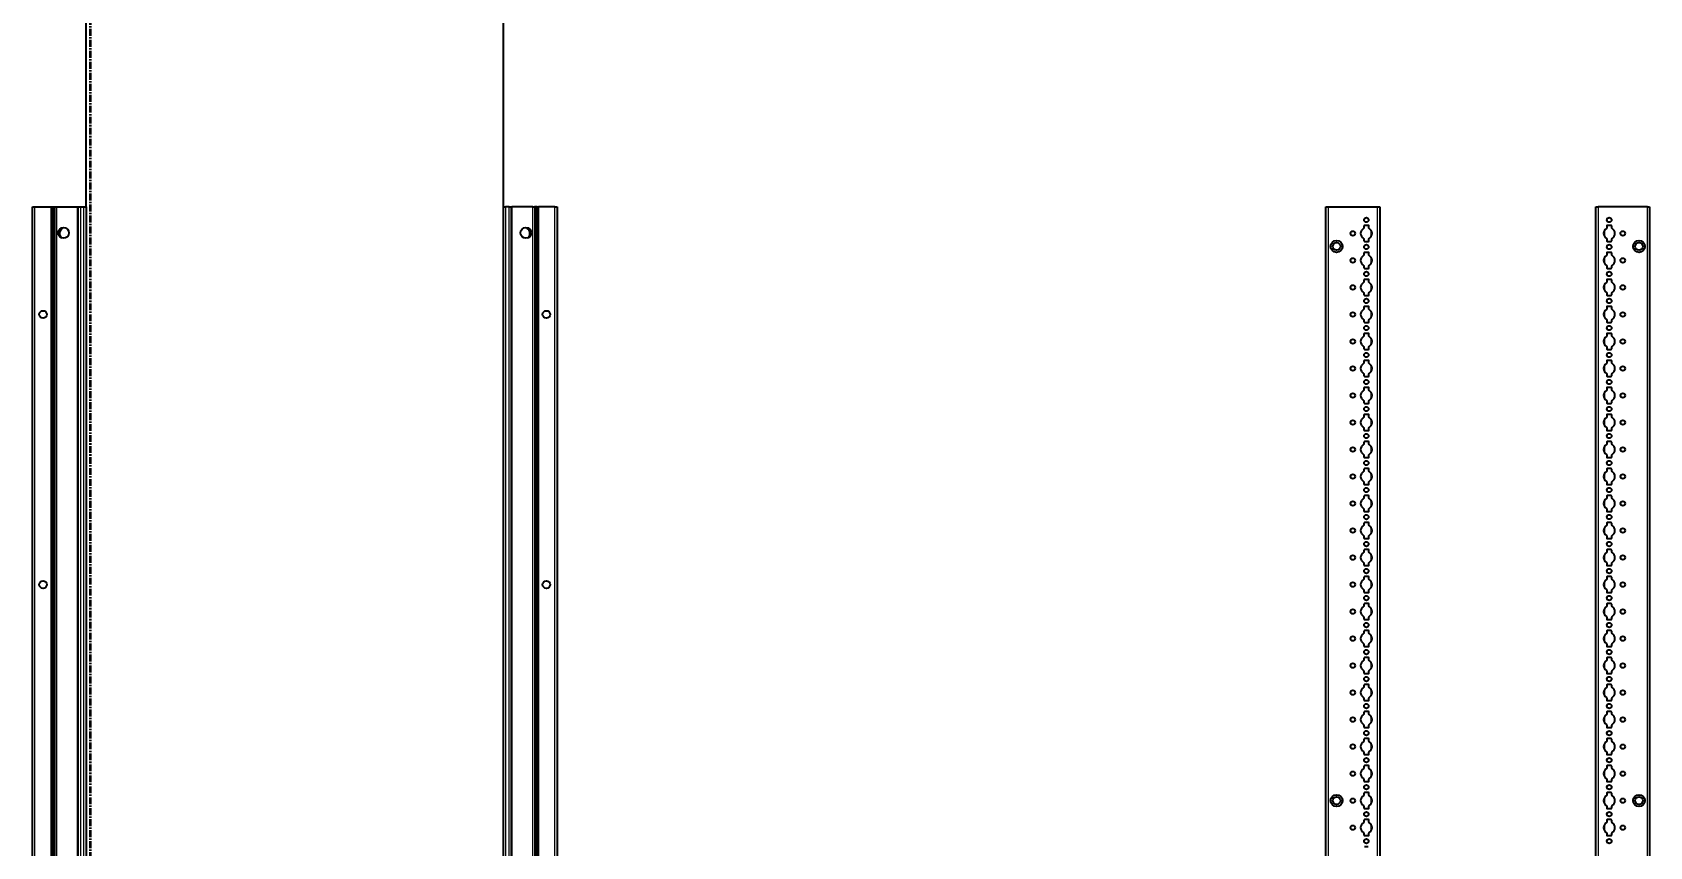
# Model space of a CAD drawing. Header units: millimetres. Extents: x -199 to 2401, y -1747 to 1507.
# Drawn here: x 905 to 2401, y -345 to 409 of the extents above; entities that cross this region are included whole.
import ezdxf

# ---------------------------------------------------------------- set-up
doc = ezdxf.new("R2010")
doc.units = ezdxf.units.MM
doc.linetypes.add('CENTER', pattern=[10.16, 6.35, -1.27, 1.27, -1.27])
doc.layers.add('FORMAT', color=7, linetype='Continuous')
doc.styles.add('SLDTEXTSTYLE0', font='TXT', dxfattribs={"width": 0.75})
doc.dimstyles.new('SLDDIMSTYLE0', dxfattribs={"dimtxt": 20, "dimasz": 10, "dimexe": 0, "dimexo": 0.0625, "dimgap": 5, "dimtad": 2, "dimdec": 1, "dimrnd": 1e-09, "dimzin": 12, "dimdsep": 46, "dimtxsty": 'SLDTEXTSTYLE0', "dimsah": 1, "dimcen": 0.09, "dimadec": 0, "dimazin": 3, "dimtfac": 1, "dimtofl": 0, "dimtmove": 0, "dimatfit": 3, "dimfxl": 0, "dimfrac": 2, "dimtolj": 1, "dimtzin": 12, "dimarcsym": 0})

# ---------------------------------------------------------------- blocks, each defined once
blk = doc.blocks.new('_D_4')
at = {"layer": 'FORMAT'}
for p, q in [((954.3, 247.2), (954.3, 446)), ((954.3, 445), (1340.3, 445)), ((1340.3, 247.2), (1340.3, 446))]:
    blk.add_line(p, q, dxfattribs=at)
for points in [[(954.3, 445), (964.3, 443.5), (964.3, 446.5)], [(1340.3, 445), (1330.3, 446.5), (1330.3, 443.5)]]:
    blk.add_solid(points, dxfattribs=at)
at = {"layer": 'FORMAT', "insert": (1125.1, 470.8), "char_height": 20, "attachment_point": 1, "style": 'SLDTEXTSTYLE0'}
blk.add_mtext('386', dxfattribs=at)

msp = doc.modelspace()

# ---------------------------------------------------------------- linework, layer by layer
at = {"color": 7, "linetype": 'CENTER', "lineweight": 35}
msp.add_line((958.03, 1499.09), (958.03, -1103.67), dxfattribs=at)
at = {"color": 7, "linetype": 'Continuous', "lineweight": 25}
for p, q in [((904.6, -851.79), (904.6, 247.21)), ((904.6, 247.21), (906.6, 247.21)), ((906.6, 247.21), (921.95, 247.21)), ((921.95, 247.21), (922.6, 247.21)), ((922.6, 223.46), (922.6, 247.21)), ((922.6, 247.21), (923.19, 247.21)), ((923.19, 247.21), (924.39, 247.21)), ((924.39, 247.21), (924.39, -851.79)), ((924.39, 247.21), (924.43, 247.21)), ((924.43, 247.21), (924.43, -851.79)), ((924.43, 247.21), (925.63, 247.21)), ((925.63, 247.21), (927.05, 247.21)), ((927.05, 247.21), (946.45, 247.21)), ((946.45, 247.21), (947.1, 247.21)), ((947.1, -851.79), (947.1, 247.21)), ((947.1, 247.21), (949.1, 247.21)), ((949.1, 247.21), (952.3, 247.21)), ((952.3, 247.21), (954.3, 247.21)), ((954.3, 247.21), (954.3, -851.79)), ((1340.3, -851.79), (1340.3, 247.21)), ((1340.3, 247.21), (1342.3, 247.21)), ((1345.5, 247.21), (1342.3, 247.21)), ((1345.5, 247.21), (1347.5, 247.21)), ((1347.5, 247.21), (1347.5, -851.79)), ((1347.5, 247.21), (1348.15, 247.21)), ((1367.55, 247.21), (1348.15, 247.21)), ((1367.55, 247.21), (1368.97, 247.21)), ((1370.17, 247.21), (1368.97, 247.21)), ((1370.17, -851.79), (1370.17, 247.21)), ((1370.21, 247.21), (1370.17, 247.21)), ((1370.21, -851.79), (1370.21, 247.21)), ((1371.42, 247.21), (1370.21, 247.21)), ((1371.42, 247.21), (1372, 247.21)), ((1372, 247.21), (1372, 223.46)), ((1372, 247.21), (1372.65, 247.21)), ((1388, 247.21), (1372.65, 247.21)), ((1388, 247.21), (1390, 247.21)), ((1390, 247.21), (1390, -851.79)), ((2101.15, -851.79), (2101.15, 247.21)), ((2101.15, 247.21), (2103.15, 247.21)), ((2103.15, 247.21), (2148.85, 247.21)), ((2148.85, 247.21), (2150.85, 247.21)), ((2150.85, 247.21), (2150.85, -851.79)), ((2350.85, -851.79), (2350.85, 247.21)), ((2350.85, 247.21), (2352.85, 247.21)), ((2398.55, 247.21), (2352.85, 247.21)), ((2398.55, 247.21), (2400.55, 247.21)), ((2400.55, 247.21), (2400.55, -851.79)), ((932.65, 227.73), (932.65, 228.14)), ((1361.95, 228.14), (1361.95, 227.73)), ((2136.2, 229.61), (2136.2, 227.73)), ((2140.3, 230.11), (2136.7, 230.11)), ((2140.8, 227.73), (2140.8, 229.61)), ((2360.9, 229.61), (2360.9, 227.73)), ((2365, 230.11), (2361.4, 230.11)), ((2365.5, 227.73), (2365.5, 229.61)), ((922.66, 223.35), (922.6, 223.46)), ((922.6, 223.46), (922.6, 221.96)), ((922.6, 221.96), (922.66, 222.06)), ((922.6, 173.46), (922.6, 221.96)), ((922.66, 222.06), (922.66, 223.35)), ((1372, 223.46), (1371.94, 223.35)), ((1371.94, 223.35), (1371.94, 222.06)), ((1371.94, 222.06), (1372, 221.96)), ((1372, 221.96), (1372, 223.46)), ((1372, 221.96), (1372, 173.46)), ((2136.2, 217.68), (2136.2, 215.81)), ((2136.7, 215.31), (2140.3, 215.31)), ((2140.8, 215.81), (2140.8, 217.68)), ((2360.9, 217.68), (2360.9, 215.81)), ((2361.4, 215.31), (2365, 215.31)), ((2365.5, 215.81), (2365.5, 217.68)), ((2136.2, 204.61), (2136.2, 202.73)), ((2140.3, 205.11), (2136.7, 205.11)), ((2140.8, 202.73), (2140.8, 204.61)), ((2360.9, 204.61), (2360.9, 202.73)), ((2365, 205.11), (2361.4, 205.11)), ((2365.5, 202.73), (2365.5, 204.61)), ((2136.2, 192.68), (2136.2, 190.81)), ((2136.2, 179.61), (2136.2, 177.73)), ((2136.7, 190.31), (2140.3, 190.31)), ((2140.3, 180.11), (2136.7, 180.11)), ((2140.8, 190.81), (2140.8, 192.68)), ((2140.8, 177.73), (2140.8, 179.61)), ((2360.9, 192.68), (2360.9, 190.81)), ((2360.9, 179.61), (2360.9, 177.73)), ((2361.4, 190.31), (2365, 190.31)), ((2365, 180.11), (2361.4, 180.11)), ((2365.5, 190.81), (2365.5, 192.68)), ((2365.5, 177.73), (2365.5, 179.61)), ((922.66, 173.35), (922.6, 173.46)), ((922.6, 173.46), (922.6, 171.96)), ((922.6, 171.96), (922.66, 172.06)), ((922.6, 123.46), (922.6, 171.96)), ((922.66, 172.06), (922.66, 173.35)), ((1372, 173.46), (1371.94, 173.35)), ((1371.94, 173.35), (1371.94, 172.06)), ((1371.94, 172.06), (1372, 171.96)), ((1372, 171.96), (1372, 173.46)), ((1372, 171.96), (1372, 123.46)), ((2136.2, 167.68), (2136.2, 165.81)), ((2136.7, 165.31), (2140.3, 165.31)), ((2140.8, 165.81), (2140.8, 167.68)), ((2360.9, 167.68), (2360.9, 165.81)), ((2361.4, 165.31), (2365, 165.31)), ((2365.5, 165.81), (2365.5, 167.68)), ((2136.2, 154.61), (2136.2, 152.73)), ((2140.3, 155.11), (2136.7, 155.11)), ((2140.8, 152.73), (2140.8, 154.61)), ((2360.9, 154.61), (2360.9, 152.73)), ((2365, 155.11), (2361.4, 155.11)), ((2365.5, 152.73), (2365.5, 154.61)), ((2136.2, 142.68), (2136.2, 140.81)), ((2136.7, 140.31), (2140.3, 140.31)), ((2140.8, 140.81), (2140.8, 142.68)), ((2360.9, 142.68), (2360.9, 140.81)), ((2361.4, 140.31), (2365, 140.31)), ((2365.5, 140.81), (2365.5, 142.68)), ((922.66, 123.35), (922.6, 123.46)), ((922.6, 123.46), (922.6, 121.96)), ((922.6, 121.96), (922.66, 122.06)), ((922.6, 73.46), (922.6, 121.96)), ((922.66, 122.06), (922.66, 123.35)), ((1372, 123.46), (1371.94, 123.35)), ((1371.94, 123.35), (1371.94, 122.06)), ((1371.94, 122.06), (1372, 121.96)), ((1372, 121.96), (1372, 123.46)), ((1372, 121.96), (1372, 73.46)), ((2136.2, 129.61), (2136.2, 127.73)), ((2140.3, 130.11), (2136.7, 130.11)), ((2140.8, 127.73), (2140.8, 129.61)), ((2360.9, 129.61), (2360.9, 127.73)), ((2365, 130.11), (2361.4, 130.11)), ((2365.5, 127.73), (2365.5, 129.61)), ((2136.2, 117.68), (2136.2, 115.81)), ((2136.7, 115.31), (2140.3, 115.31)), ((2140.3, 105.11), (2136.7, 105.11)), ((2140.8, 115.81), (2140.8, 117.68)), ((2360.9, 117.68), (2360.9, 115.81)), ((2361.4, 115.31), (2365, 115.31)), ((2365, 105.11), (2361.4, 105.11)), ((2365.5, 115.81), (2365.5, 117.68)), ((2136.2, 104.61), (2136.2, 102.73)), ((2136.2, 92.68), (2136.2, 90.81)), ((2136.7, 90.31), (2140.3, 90.31)), ((2140.8, 102.73), (2140.8, 104.61)), ((2140.8, 90.81), (2140.8, 92.68)), ((2360.9, 104.61), (2360.9, 102.73)), ((2360.9, 92.68), (2360.9, 90.81)), ((2361.4, 90.31), (2365, 90.31)), ((2365.5, 102.73), (2365.5, 104.61)), ((2365.5, 90.81), (2365.5, 92.68)), ((2136.2, 79.61), (2136.2, 77.73)), ((2140.3, 80.11), (2136.7, 80.11)), ((2140.8, 77.73), (2140.8, 79.61)), ((2360.9, 79.61), (2360.9, 77.73)), ((2365, 80.11), (2361.4, 80.11)), ((2365.5, 77.73), (2365.5, 79.61)), ((922.66, 73.35), (922.6, 73.46)), ((922.6, 73.46), (922.6, 71.96)), ((922.6, 71.96), (922.66, 72.06)), ((922.6, 23.46), (922.6, 71.96)), ((922.66, 72.06), (922.66, 73.35)), ((1372, 73.46), (1371.94, 73.35)), ((1371.94, 73.35), (1371.94, 72.06)), ((1371.94, 72.06), (1372, 71.96)), ((1372, 71.96), (1372, 73.46)), ((1372, 71.96), (1372, 23.46)), ((2136.2, 67.68), (2136.2, 65.81)), ((2136.7, 65.31), (2140.3, 65.31)), ((2140.8, 65.81), (2140.8, 67.68)), ((2360.9, 67.68), (2360.9, 65.81)), ((2361.4, 65.31), (2365, 65.31)), ((2365.5, 65.81), (2365.5, 67.68)), ((2136.2, 54.61), (2136.2, 52.73)), ((2140.3, 55.11), (2136.7, 55.11)), ((2140.8, 52.73), (2140.8, 54.61)), ((2360.9, 54.61), (2360.9, 52.73)), ((2365, 55.11), (2361.4, 55.11)), ((2365.5, 52.73), (2365.5, 54.61)), ((2136.2, 42.68), (2136.2, 40.81)), ((2136.7, 40.31), (2140.3, 40.31)), ((2140.3, 30.11), (2136.7, 30.11)), ((2140.8, 40.81), (2140.8, 42.68)), ((2360.9, 42.68), (2360.9, 40.81)), ((2361.4, 40.31), (2365, 40.31)), ((2365, 30.11), (2361.4, 30.11)), ((2365.5, 40.81), (2365.5, 42.68)), ((922.66, 23.35), (922.6, 23.46)), ((922.6, 23.46), (922.6, 21.96)), ((922.6, 21.96), (922.66, 22.06)), ((922.6, -26.54), (922.6, 21.96)), ((922.66, 22.06), (922.66, 23.35)), ((1372, 23.46), (1371.94, 23.35)), ((1371.94, 23.35), (1371.94, 22.06)), ((1371.94, 22.06), (1372, 21.96)), ((1372, 21.96), (1372, 23.46)), ((1372, 21.96), (1372, -26.54)), ((2136.2, 29.61), (2136.2, 27.73)), ((2136.2, 17.68), (2136.2, 15.81)), ((2136.7, 15.31), (2140.3, 15.31)), ((2140.8, 27.73), (2140.8, 29.61)), ((2140.8, 15.81), (2140.8, 17.68)), ((2360.9, 29.61), (2360.9, 27.73)), ((2360.9, 17.68), (2360.9, 15.81)), ((2361.4, 15.31), (2365, 15.31)), ((2365.5, 27.73), (2365.5, 29.61)), ((2365.5, 15.81), (2365.5, 17.68)), ((2136.2, 4.61), (2136.2, 2.73)), ((2140.3, 5.11), (2136.7, 5.11)), ((2140.8, 2.73), (2140.8, 4.61)), ((2360.9, 4.61), (2360.9, 2.73)), ((2365, 5.11), (2361.4, 5.11)), ((2365.5, 2.73), (2365.5, 4.61)), ((2136.2, -7.32), (2136.2, -9.19)), ((2136.7, -9.69), (2140.3, -9.69)), ((2140.8, -9.19), (2140.8, -7.32)), ((2360.9, -7.32), (2360.9, -9.19)), ((2361.4, -9.69), (2365, -9.69)), ((2365.5, -9.19), (2365.5, -7.32)), ((922.66, -26.65), (922.6, -26.54)), ((922.6, -26.54), (922.6, -28.04)), ((922.6, -28.04), (922.66, -27.94)), ((922.6, -76.54), (922.6, -28.04)), ((922.66, -27.94), (922.66, -26.65)), ((1372, -26.54), (1371.94, -26.65)), ((1371.94, -26.65), (1371.94, -27.94)), ((1371.94, -27.94), (1372, -28.04)), ((1372, -28.04), (1372, -26.54)), ((1372, -28.04), (1372, -76.54)), ((2136.2, -20.39), (2136.2, -22.27)), ((2140.3, -19.89), (2136.7, -19.89)), ((2140.8, -22.27), (2140.8, -20.39)), ((2360.9, -20.39), (2360.9, -22.27)), ((2365, -19.89), (2361.4, -19.89)), ((2365.5, -22.27), (2365.5, -20.39)), ((2136.2, -32.32), (2136.2, -34.19)), ((2136.7, -34.69), (2140.3, -34.69)), ((2140.8, -34.19), (2140.8, -32.32)), ((2360.9, -32.32), (2360.9, -34.19)), ((2361.4, -34.69), (2365, -34.69)), ((2365.5, -34.19), (2365.5, -32.32)), ((2136.2, -45.39), (2136.2, -47.27)), ((2136.2, -57.32), (2136.2, -59.19)), ((2140.3, -44.89), (2136.7, -44.89)), ((2136.7, -59.69), (2140.3, -59.69)), ((2140.8, -47.27), (2140.8, -45.39)), ((2140.8, -59.19), (2140.8, -57.32)), ((2360.9, -45.39), (2360.9, -47.27)), ((2360.9, -57.32), (2360.9, -59.19)), ((2365, -44.89), (2361.4, -44.89)), ((2361.4, -59.69), (2365, -59.69)), ((2365.5, -47.27), (2365.5, -45.39)), ((2365.5, -59.19), (2365.5, -57.32)), ((2136.2, -70.39), (2136.2, -72.27)), ((2140.3, -69.89), (2136.7, -69.89)), ((2140.8, -72.27), (2140.8, -70.39)), ((2360.9, -70.39), (2360.9, -72.27)), ((2365, -69.89), (2361.4, -69.89)), ((2365.5, -72.27), (2365.5, -70.39)), ((922.66, -76.65), (922.6, -76.54)), ((922.6, -76.54), (922.6, -78.04)), ((922.6, -78.04), (922.66, -77.94)), ((922.6, -126.54), (922.6, -78.04)), ((922.66, -77.94), (922.66, -76.65)), ((1372, -76.54), (1371.94, -76.65)), ((1371.94, -76.65), (1371.94, -77.94)), ((1371.94, -77.94), (1372, -78.04)), ((1372, -78.04), (1372, -76.54)), ((1372, -78.04), (1372, -126.54)), ((2136.2, -82.32), (2136.2, -84.19)), ((2136.7, -84.69), (2140.3, -84.69)), ((2140.8, -84.19), (2140.8, -82.32)), ((2360.9, -82.32), (2360.9, -84.19)), ((2361.4, -84.69), (2365, -84.69)), ((2365.5, -84.19), (2365.5, -82.32)), ((2136.2, -95.39), (2136.2, -97.27)), ((2140.3, -94.89), (2136.7, -94.89)), ((2140.8, -97.27), (2140.8, -95.39)), ((2360.9, -95.39), (2360.9, -97.27)), ((2365, -94.89), (2361.4, -94.89)), ((2365.5, -97.27), (2365.5, -95.39)), ((2136.2, -107.32), (2136.2, -109.19)), ((2136.7, -109.69), (2140.3, -109.69)), ((2140.8, -109.19), (2140.8, -107.32)), ((2360.9, -107.32), (2360.9, -109.19)), ((2361.4, -109.69), (2365, -109.69)), ((2365.5, -109.19), (2365.5, -107.32)), ((922.66, -126.65), (922.6, -126.54)), ((922.6, -126.54), (922.6, -128.04)), ((922.6, -128.04), (922.66, -127.94)), ((922.6, -176.54), (922.6, -128.04)), ((922.66, -127.94), (922.66, -126.65)), ((1372, -126.54), (1371.94, -126.65)), ((1371.94, -126.65), (1371.94, -127.94)), ((1371.94, -127.94), (1372, -128.04)), ((1372, -128.04), (1372, -126.54)), ((1372, -128.04), (1372, -176.54)), ((2136.2, -120.39), (2136.2, -122.27)), ((2136.2, -132.32), (2136.2, -134.19)), ((2140.3, -119.89), (2136.7, -119.89)), ((2140.8, -122.27), (2140.8, -120.39)), ((2140.8, -134.19), (2140.8, -132.32)), ((2360.9, -120.39), (2360.9, -122.27)), ((2360.9, -132.32), (2360.9, -134.19)), ((2365, -119.89), (2361.4, -119.89)), ((2365.5, -122.27), (2365.5, -120.39)), ((2365.5, -134.19), (2365.5, -132.32)), ((2136.2, -145.39), (2136.2, -147.27)), ((2136.7, -134.69), (2140.3, -134.69)), ((2140.3, -144.89), (2136.7, -144.89)), ((2140.8, -147.27), (2140.8, -145.39)), ((2360.9, -145.39), (2360.9, -147.27)), ((2361.4, -134.69), (2365, -134.69)), ((2365, -144.89), (2361.4, -144.89)), ((2365.5, -147.27), (2365.5, -145.39)), ((2136.2, -157.32), (2136.2, -159.19)), ((2136.7, -159.69), (2140.3, -159.69)), ((2140.8, -159.19), (2140.8, -157.32)), ((2360.9, -157.32), (2360.9, -159.19)), ((2361.4, -159.69), (2365, -159.69)), ((2365.5, -159.19), (2365.5, -157.32)), ((922.66, -176.65), (922.6, -176.54)), ((922.6, -176.54), (922.6, -178.04)), ((922.6, -178.04), (922.66, -177.94)), ((922.6, -226.54), (922.6, -178.04)), ((922.66, -177.94), (922.66, -176.65)), ((1372, -176.54), (1371.94, -176.65)), ((1371.94, -176.65), (1371.94, -177.94)), ((1371.94, -177.94), (1372, -178.04)), ((1372, -178.04), (1372, -176.54)), ((1372, -178.04), (1372, -226.54)), ((2136.2, -170.39), (2136.2, -172.27)), ((2140.3, -169.89), (2136.7, -169.89)), ((2140.8, -172.27), (2140.8, -170.39)), ((2360.9, -170.39), (2360.9, -172.27)), ((2365, -169.89), (2361.4, -169.89)), ((2365.5, -172.27), (2365.5, -170.39)), ((2136.2, -182.32), (2136.2, -184.19)), ((2136.7, -184.69), (2140.3, -184.69)), ((2140.8, -184.19), (2140.8, -182.32)), ((2360.9, -182.32), (2360.9, -184.19)), ((2361.4, -184.69), (2365, -184.69)), ((2365.5, -184.19), (2365.5, -182.32)), ((2136.2, -195.39), (2136.2, -197.27)), ((2136.2, -207.32), (2136.2, -209.19)), ((2140.3, -194.89), (2136.7, -194.89)), ((2140.8, -197.27), (2140.8, -195.39)), ((2140.8, -209.19), (2140.8, -207.32)), ((2360.9, -195.39), (2360.9, -197.27)), ((2360.9, -207.32), (2360.9, -209.19)), ((2365, -194.89), (2361.4, -194.89)), ((2365.5, -197.27), (2365.5, -195.39)), ((2365.5, -209.19), (2365.5, -207.32)), ((2136.2, -220.39), (2136.2, -222.27)), ((2136.7, -209.69), (2140.3, -209.69)), ((2140.3, -219.89), (2136.7, -219.89)), ((2140.8, -222.27), (2140.8, -220.39)), ((2360.9, -220.39), (2360.9, -222.27)), ((2361.4, -209.69), (2365, -209.69)), ((2365, -219.89), (2361.4, -219.89)), ((2365.5, -222.27), (2365.5, -220.39)), ((922.66, -226.65), (922.6, -226.54)), ((922.6, -226.54), (922.6, -228.04)), ((922.6, -228.04), (922.66, -227.94)), ((922.6, -276.54), (922.6, -228.04)), ((922.66, -227.94), (922.66, -226.65)), ((1372, -226.54), (1371.94, -226.65)), ((1371.94, -226.65), (1371.94, -227.94)), ((1371.94, -227.94), (1372, -228.04)), ((1372, -228.04), (1372, -226.54)), ((1372, -228.04), (1372, -276.54)), ((2136.2, -232.32), (2136.2, -234.19)), ((2136.7, -234.69), (2140.3, -234.69)), ((2140.8, -234.19), (2140.8, -232.32)), ((2360.9, -232.32), (2360.9, -234.19)), ((2361.4, -234.69), (2365, -234.69)), ((2365.5, -234.19), (2365.5, -232.32)), ((2136.2, -245.39), (2136.2, -247.27)), ((2140.3, -244.89), (2136.7, -244.89)), ((2140.8, -247.27), (2140.8, -245.39)), ((2360.9, -245.39), (2360.9, -247.27)), ((2365, -244.89), (2361.4, -244.89)), ((2365.5, -247.27), (2365.5, -245.39)), ((2136.2, -257.32), (2136.2, -259.19)), ((2136.7, -259.69), (2140.3, -259.69)), ((2140.8, -259.19), (2140.8, -257.32)), ((2360.9, -257.32), (2360.9, -259.19)), ((2361.4, -259.69), (2365, -259.69)), ((2365.5, -259.19), (2365.5, -257.32)), ((922.66, -276.65), (922.6, -276.54)), ((922.6, -276.54), (922.6, -278.04)), ((922.6, -278.04), (922.66, -277.94)), ((922.6, -326.54), (922.6, -278.04)), ((922.66, -277.94), (922.66, -276.65)), ((1372, -276.54), (1371.94, -276.65)), ((1371.94, -276.65), (1371.94, -277.94)), ((1371.94, -277.94), (1372, -278.04)), ((1372, -278.04), (1372, -276.54)), ((1372, -278.04), (1372, -326.54)), ((2136.2, -270.39), (2136.2, -272.27)), ((2136.2, -282.32), (2136.2, -284.19)), ((2140.3, -269.89), (2136.7, -269.89)), ((2140.8, -272.27), (2140.8, -270.39)), ((2140.8, -284.19), (2140.8, -282.32)), ((2360.9, -270.39), (2360.9, -272.27)), ((2360.9, -282.32), (2360.9, -284.19)), ((2365, -269.89), (2361.4, -269.89)), ((2365.5, -272.27), (2365.5, -270.39)), ((2365.5, -284.19), (2365.5, -282.32)), ((2136.2, -295.39), (2136.2, -297.27)), ((2136.7, -284.69), (2140.3, -284.69)), ((2140.3, -294.89), (2136.7, -294.89)), ((2140.8, -297.27), (2140.8, -295.39)), ((2360.9, -295.39), (2360.9, -297.27)), ((2361.4, -284.69), (2365, -284.69)), ((2365, -294.89), (2361.4, -294.89)), ((2365.5, -297.27), (2365.5, -295.39)), ((2136.2, -307.32), (2136.2, -309.19)), ((2136.7, -309.69), (2140.3, -309.69)), ((2140.8, -309.19), (2140.8, -307.32)), ((2360.9, -307.32), (2360.9, -309.19)), ((2361.4, -309.69), (2365, -309.69)), ((2365.5, -309.19), (2365.5, -307.32)), ((922.66, -326.65), (922.6, -326.54)), ((922.6, -326.54), (922.6, -328.04)), ((922.6, -328.04), (922.66, -327.94)), ((922.6, -376.54), (922.6, -328.04)), ((922.66, -327.94), (922.66, -326.65)), ((1372, -326.54), (1371.94, -326.65)), ((1371.94, -326.65), (1371.94, -327.94)), ((1371.94, -327.94), (1372, -328.04)), ((1372, -328.04), (1372, -326.54)), ((1372, -328.04), (1372, -376.54)), ((2136.2, -320.39), (2136.2, -322.27)), ((2140.3, -319.89), (2136.7, -319.89)), ((2140.8, -322.27), (2140.8, -320.39)), ((2360.9, -320.39), (2360.9, -322.27)), ((2365, -319.89), (2361.4, -319.89)), ((2365.5, -322.27), (2365.5, -320.39)), ((2136.2, -332.32), (2136.2, -334.19)), ((2136.7, -334.69), (2140.3, -334.69)), ((2140.8, -334.19), (2140.8, -332.32)), ((2360.9, -332.32), (2360.9, -334.19)), ((2361.4, -334.69), (2365, -334.69)), ((2365.5, -334.19), (2365.5, -332.32)), ((2140.3, -344.89), (2136.7, -344.89))]:
    msp.add_line(p, q, dxfattribs=at)
at = {"color": 8, "linetype": 'Continuous', "lineweight": 18}
for p, q in [((906.6, 247.21), (906.6, -851.79)), ((921.95, -851.79), (921.95, 247.21)), ((923.19, 247.21), (923.19, -851.79)), ((925.63, -851.79), (925.63, 247.21)), ((927.05, 247.21), (927.05, -851.79)), ((946.45, -851.79), (946.45, 247.21)), ((949.1, 247.21), (949.1, -851.79)), ((952.3, -851.79), (952.3, 247.21)), ((1342.3, 247.21), (1342.3, -851.79)), ((1345.5, -851.79), (1345.5, 247.21)), ((1348.15, 247.21), (1348.15, -851.79)), ((1367.55, -851.79), (1367.55, 247.21)), ((1368.97, 247.21), (1368.97, -851.79)), ((1371.42, -851.79), (1371.42, 247.21)), ((1372.65, 247.21), (1372.65, -851.79)), ((1388, -851.79), (1388, 247.21)), ((2103.15, 247.21), (2103.15, -851.79)), ((2148.85, -851.79), (2148.85, 247.21)), ((2352.85, 247.21), (2352.85, -851.79)), ((2398.55, -851.79), (2398.55, 247.21)), ((2143, 220), (2143, 225.41)), ((2358.7, 225.41), (2358.7, 220)), ((2143, 195), (2143, 200.41)), ((2358.7, 200.41), (2358.7, 195)), ((2143, 170), (2143, 175.41)), ((2358.7, 175.41), (2358.7, 170)), ((2143, 145), (2143, 150.41)), ((2358.7, 150.41), (2358.7, 145)), ((2143, 120), (2143, 125.41)), ((2358.7, 125.41), (2358.7, 120)), ((2143, 95), (2143, 100.41)), ((2358.7, 100.41), (2358.7, 95)), ((2143, 70), (2143, 75.41)), ((2358.7, 75.41), (2358.7, 70)), ((2143, 45), (2143, 50.41)), ((2358.7, 50.41), (2358.7, 45)), ((2143, 20), (2143, 25.41)), ((2358.7, 25.41), (2358.7, 20)), ((2143, -5), (2143, 0.41)), ((2358.7, 0.41), (2358.7, -5)), ((2143, -30), (2143, -24.59)), ((2358.7, -24.59), (2358.7, -30)), ((2143, -55), (2143, -49.59)), ((2358.7, -49.59), (2358.7, -55)), ((2143, -80), (2143, -74.59)), ((2358.7, -74.59), (2358.7, -80)), ((2143, -105), (2143, -99.59)), ((2358.7, -99.59), (2358.7, -105)), ((2143, -130), (2143, -124.59)), ((2358.7, -124.59), (2358.7, -130)), ((2143, -155), (2143, -149.59)), ((2358.7, -149.59), (2358.7, -155)), ((2143, -180), (2143, -174.59)), ((2358.7, -174.59), (2358.7, -180)), ((2143, -205), (2143, -199.59)), ((2358.7, -199.59), (2358.7, -205)), ((2143, -230), (2143, -224.59)), ((2358.7, -224.59), (2358.7, -230)), ((2143, -255), (2143, -249.59)), ((2358.7, -249.59), (2358.7, -255)), ((2143, -280), (2143, -274.59)), ((2358.7, -274.59), (2358.7, -280)), ((2143, -305), (2143, -299.59)), ((2358.7, -299.59), (2358.7, -305)), ((2143, -330), (2143, -324.59)), ((2358.7, -324.59), (2358.7, -330))]:
    msp.add_line(p, q, dxfattribs=at)
at = {"color": 7, "linetype": 'Continuous', "lineweight": 25}
for centre, radius in [((933.45, 223.21), 5), ((1361.15, 223.21), 5), ((2126, 222.71), 2.12), ((2138.5, 235.21), 2.12), ((2363.2, 235.21), 2.12), ((2375.7, 222.71), 2.13), ((2111, 210.71), 5.5), ((2111, 210.71), 3.5), ((2138.5, 210.21), 2.12), ((2363.2, 210.21), 2.12), ((2390.7, 210.71), 5.5), ((2390.7, 210.71), 3.5), ((2126, 197.71), 2.12), ((2375.7, 197.71), 2.13), ((2138.5, 185.21), 2.12), ((2363.2, 185.21), 2.12), ((2126, 172.71), 2.13), ((2375.7, 172.71), 2.13), ((914.5, 147.71), 3.5), ((1380.1, 147.71), 3.5), ((2126, 147.71), 2.13), ((2138.5, 160.21), 2.12), ((2363.2, 160.21), 2.12), ((2375.7, 147.71), 2.13), ((2138.5, 135.21), 2.12), ((2363.2, 135.21), 2.12), ((2126, 122.71), 2.13), ((2375.7, 122.71), 2.13), ((2138.5, 110.21), 2.13), ((2363.2, 110.21), 2.12), ((2126, 97.71), 2.13), ((2375.7, 97.71), 2.13), ((2126, 72.71), 2.13), ((2138.5, 85.21), 2.13), ((2363.2, 85.21), 2.12), ((2375.7, 72.71), 2.12), ((2138.5, 60.21), 2.13), ((2363.2, 60.21), 2.12), ((2126, 47.71), 2.13), ((2375.7, 47.71), 2.12), ((2138.5, 35.21), 2.13), ((2363.2, 35.21), 2.12), ((2126, 22.71), 2.13), ((2375.7, 22.71), 2.12), ((2138.5, 10.21), 2.13), ((2363.2, 10.21), 2.12), ((2126, -2.29), 2.13), ((2138.5, -14.79), 2.13), ((2363.2, -14.79), 2.12), ((2375.7, -2.29), 2.12), ((2126, -27.29), 2.13), ((2375.7, -27.29), 2.12), ((2138.5, -39.79), 2.13), ((2363.2, -39.79), 2.12), ((2126, -52.29), 2.13), ((2375.7, -52.29), 2.12), ((2138.5, -64.79), 2.13), ((2363.2, -64.79), 2.12), ((2126, -77.29), 2.13), ((2138.5, -89.79), 2.13), ((2363.2, -89.79), 2.12), ((2375.7, -77.29), 2.12), ((914.5, -102.29), 3.5), ((1380.1, -102.29), 3.5), ((2126, -102.29), 2.13), ((2375.7, -102.29), 2.12), ((2138.5, -114.79), 2.13), ((2363.2, -114.79), 2.12), ((2126, -127.29), 2.13), ((2375.7, -127.29), 2.12), ((2138.5, -139.79), 2.13), ((2363.2, -139.79), 2.12), ((2126, -152.29), 2.12), ((2138.5, -164.79), 2.13), ((2363.2, -164.79), 2.12), ((2375.7, -152.29), 2.12), ((2126, -177.29), 2.12), ((2375.7, -177.29), 2.12), ((2138.5, -189.79), 2.13), ((2363.2, -189.79), 2.12), ((2126, -202.29), 2.13), ((2375.7, -202.29), 2.12), ((2138.5, -214.79), 2.13), ((2363.2, -214.79), 2.12), ((2126, -227.29), 2.13), ((2138.5, -239.79), 2.13), ((2363.2, -239.79), 2.12), ((2375.7, -227.29), 2.12), ((2126, -252.29), 2.13), ((2375.7, -252.29), 2.12), ((2138.5, -264.79), 2.13), ((2363.2, -264.79), 2.12), ((2126, -277.29), 2.13), ((2375.7, -277.29), 2.12), ((2111, -302.29), 5.5), ((2111, -302.29), 3.5), ((2138.5, -289.79), 2.13), ((2363.2, -289.79), 2.12), ((2390.7, -302.29), 5.5), ((2390.7, -302.29), 3.5), ((2126, -302.29), 2.13), ((2138.5, -314.79), 2.13), ((2363.2, -314.79), 2.12), ((2375.7, -302.29), 2.12), ((2126, -327.29), 2.13), ((2375.7, -327.29), 2.12), ((2138.5, -339.79), 2.13), ((2363.2, -339.79), 2.12)]:
    msp.add_circle(centre, radius, dxfattribs=at)
for centre, radius, start, end in [((934.95, 222.71), 5.25, 119.14074, 233.81086), ((932.15, 227.73), 0.5, 299.14074, 0), ((1362.45, 227.73), 0.5, 180, 240.85926), ((1359.65, 222.71), 5.25, 306.18913, 60.85926), ((2138.5, 222.71), 5.25, 119.14074, 240.85926), ((2135.7, 227.73), 0.5, 299.14074, 0), ((2136.7, 229.61), 0.5, 90, 180), ((2140.3, 229.61), 0.5, 0, 90), ((2141.3, 227.73), 0.5, 180, 240.85926), ((2138.5, 222.71), 5.25, 299.14074, 60.85926), ((2363.2, 222.71), 5.25, 119.14074, 240.85926), ((2360.4, 227.73), 0.5, 299.14074, 0), ((2361.4, 229.61), 0.5, 90, 180), ((2365, 229.61), 0.5, 360, 90), ((2366, 227.73), 0.5, 180, 240.85926), ((2363.2, 222.71), 5.25, 299.14074, 60.85926), ((2135.7, 217.68), 0.5, 0, 60.85926), ((2136.7, 215.81), 0.5, 180, 270), ((2140.3, 215.81), 0.5, 270, 0), ((2141.3, 217.68), 0.5, 119.14074, 180), ((2360.4, 217.68), 0.5, 0, 60.85926), ((2361.4, 215.81), 0.5, 180, 270), ((2365, 215.81), 0.5, 270, 0), ((2366, 217.68), 0.5, 119.14074, 180), ((2138.5, 197.71), 5.25, 119.14074, 240.85926), ((2135.7, 202.73), 0.5, 299.14074, 0), ((2136.7, 204.61), 0.5, 90, 180), ((2140.3, 204.61), 0.5, 0, 90), ((2141.3, 202.73), 0.5, 180, 240.85926), ((2138.5, 197.71), 5.25, 299.14074, 60.85926), ((2363.2, 197.71), 5.25, 119.14074, 240.85926), ((2360.4, 202.73), 0.5, 299.14074, 0), ((2361.4, 204.61), 0.5, 90, 180), ((2365, 204.61), 0.5, 0, 90), ((2366, 202.73), 0.5, 180, 240.85926), ((2363.2, 197.71), 5.25, 299.14074, 60.85926), ((2135.7, 192.68), 0.5, 0, 60.85926), ((2136.7, 190.81), 0.5, 180, 270), ((2136.7, 179.61), 0.5, 90, 180), ((2140.3, 190.81), 0.5, 270, 0), ((2140.3, 179.61), 0.5, 360, 90), ((2141.3, 192.68), 0.5, 119.14074, 180), ((2360.4, 192.68), 0.5, 0, 60.85926), ((2361.4, 190.81), 0.5, 180, 270), ((2361.4, 179.61), 0.5, 90, 180), ((2365, 190.81), 0.5, 270, 0), ((2365, 179.61), 0.5, 0, 90), ((2366, 192.68), 0.5, 119.14074, 180), ((2138.5, 172.71), 5.25, 119.14074, 240.85926), ((2135.7, 177.73), 0.5, 299.14074, 0), ((2135.7, 167.68), 0.5, 0, 60.85926), ((2136.7, 165.81), 0.5, 180, 270), ((2140.3, 165.81), 0.5, 270, 0), ((2141.3, 177.73), 0.5, 180, 240.85926), ((2141.3, 167.68), 0.5, 119.14074, 180), ((2138.5, 172.71), 5.25, 299.14074, 60.85926), ((2363.2, 172.71), 5.25, 119.14074, 240.85926), ((2360.4, 177.73), 0.5, 299.14074, 0), ((2360.4, 167.68), 0.5, 0, 60.85926), ((2361.4, 165.81), 0.5, 180, 270), ((2365, 165.81), 0.5, 270, 0), ((2366, 177.73), 0.5, 180, 240.85926), ((2366, 167.68), 0.5, 119.14074, 180), ((2363.2, 172.71), 5.25, 299.14074, 60.85926), ((2138.5, 147.71), 5.25, 119.14074, 240.85926), ((2135.7, 152.73), 0.5, 299.14074, 0), ((2136.7, 154.61), 0.5, 90, 180), ((2140.3, 154.61), 0.5, 360, 90), ((2141.3, 152.73), 0.5, 180, 240.85926), ((2138.5, 147.71), 5.25, 299.14074, 60.85926), ((2363.2, 147.71), 5.25, 119.14074, 240.85926), ((2360.4, 152.73), 0.5, 299.14074, 0), ((2361.4, 154.61), 0.5, 90, 180), ((2365, 154.61), 0.5, 0, 90), ((2366, 152.73), 0.5, 180, 240.85926), ((2363.2, 147.71), 5.25, 299.14074, 60.85926), ((2135.7, 142.68), 0.5, 0, 60.85926), ((2136.7, 140.81), 0.5, 180, 270), ((2140.3, 140.81), 0.5, 270, 0), ((2141.3, 142.68), 0.5, 119.14074, 180), ((2360.4, 142.68), 0.5, 0, 60.85926), ((2361.4, 140.81), 0.5, 180, 270), ((2365, 140.81), 0.5, 270, 0), ((2366, 142.68), 0.5, 119.14074, 180), ((2138.5, 122.71), 5.25, 119.14074, 240.85926), ((2135.7, 127.73), 0.5, 299.14074, 0), ((2136.7, 129.61), 0.5, 90, 180), ((2140.3, 129.61), 0.5, 0, 90), ((2141.3, 127.73), 0.5, 180, 240.85926), ((2138.5, 122.71), 5.25, 299.14074, 60.85926), ((2363.2, 122.71), 5.25, 119.14074, 240.85926), ((2360.4, 127.73), 0.5, 299.14074, 0), ((2361.4, 129.61), 0.5, 90, 180), ((2365, 129.61), 0.5, 0, 90), ((2366, 127.73), 0.5, 180, 240.85926), ((2363.2, 122.71), 5.25, 299.14074, 60.85926), ((2135.7, 117.68), 0.5, 0, 60.85926), ((2136.7, 115.81), 0.5, 180, 270), ((2136.7, 104.61), 0.5, 90, 180), ((2140.3, 115.81), 0.5, 270, 0), ((2140.3, 104.61), 0.5, 0, 90), ((2141.3, 117.68), 0.5, 119.14074, 180), ((2360.4, 117.68), 0.5, 0, 60.85926), ((2361.4, 115.81), 0.5, 180, 270), ((2361.4, 104.61), 0.5, 90, 180), ((2365, 115.81), 0.5, 270, 0), ((2365, 104.61), 0.5, 0, 90), ((2366, 117.68), 0.5, 119.14074, 180), ((2138.5, 97.71), 5.25, 119.14074, 240.85926), ((2135.7, 102.73), 0.5, 299.14074, 0), ((2135.7, 92.68), 0.5, 0, 60.85926), ((2136.7, 90.81), 0.5, 180, 270), ((2140.3, 90.81), 0.5, 270, 0), ((2141.3, 102.73), 0.5, 180, 240.85926), ((2141.3, 92.68), 0.5, 119.14074, 180), ((2138.5, 97.71), 5.25, 299.14074, 60.85926), ((2363.2, 97.71), 5.25, 119.14074, 240.85926), ((2360.4, 102.73), 0.5, 299.14074, 0), ((2360.4, 92.68), 0.5, 0, 60.85926), ((2361.4, 90.81), 0.5, 180, 270), ((2365, 90.81), 0.5, 270, 0), ((2366, 102.73), 0.5, 180, 240.85926), ((2366, 92.68), 0.5, 119.14074, 180), ((2363.2, 97.71), 5.25, 299.14074, 60.85926), ((2138.5, 72.71), 5.25, 119.14074, 240.85926), ((2135.7, 77.73), 0.5, 299.14074, 0), ((2136.7, 79.61), 0.5, 90, 180), ((2140.3, 79.61), 0.5, 0, 90), ((2141.3, 77.73), 0.5, 180, 240.85926), ((2138.5, 72.71), 5.25, 299.14074, 60.85926), ((2363.2, 72.71), 5.25, 119.14074, 240.85926), ((2360.4, 77.73), 0.5, 299.14074, 0), ((2361.4, 79.61), 0.5, 90, 180), ((2365, 79.61), 0.5, 0, 90), ((2366, 77.73), 0.5, 180, 240.85926), ((2363.2, 72.71), 5.25, 299.14074, 60.85926), ((2135.7, 67.68), 0.5, 0, 60.85926), ((2136.7, 65.81), 0.5, 180, 270), ((2140.3, 65.81), 0.5, 270, 0), ((2141.3, 67.68), 0.5, 119.14074, 180), ((2360.4, 67.68), 0.5, 0, 60.85926), ((2361.4, 65.81), 0.5, 180, 270), ((2365, 65.81), 0.5, 270, 0), ((2366, 67.68), 0.5, 119.14074, 180), ((2138.5, 47.71), 5.25, 119.14074, 240.85926), ((2135.7, 52.73), 0.5, 299.14074, 0), ((2136.7, 54.61), 0.5, 90, 180), ((2140.3, 54.61), 0.5, 0, 90), ((2141.3, 52.73), 0.5, 180, 240.85926), ((2138.5, 47.71), 5.25, 299.14074, 60.85926), ((2363.2, 47.71), 5.25, 119.14074, 240.85926), ((2360.4, 52.73), 0.5, 299.14074, 0), ((2361.4, 54.61), 0.5, 90, 180), ((2365, 54.61), 0.5, 360, 90), ((2366, 52.73), 0.5, 180, 240.85926), ((2363.2, 47.71), 5.25, 299.14074, 60.85926), ((2135.7, 42.68), 0.5, 0, 60.85926), ((2136.7, 40.81), 0.5, 180, 270), ((2136.7, 29.61), 0.5, 90, 180), ((2140.3, 40.81), 0.5, 270, 0), ((2140.3, 29.61), 0.5, 0, 90), ((2141.3, 42.68), 0.5, 119.14074, 180), ((2360.4, 42.68), 0.5, 0, 60.85926), ((2361.4, 40.81), 0.5, 180, 270), ((2361.4, 29.61), 0.5, 90, 180), ((2365, 40.81), 0.5, 270, 0), ((2365, 29.61), 0.5, 0, 90), ((2366, 42.68), 0.5, 119.14074, 180), ((2138.5, 22.71), 5.25, 119.14074, 240.85926), ((2135.7, 27.73), 0.5, 299.14074, 0), ((2135.7, 17.68), 0.5, 0, 60.85926), ((2136.7, 15.81), 0.5, 180, 270), ((2140.3, 15.81), 0.5, 270, 0), ((2141.3, 27.73), 0.5, 180, 240.85926), ((2141.3, 17.68), 0.5, 119.14074, 180), ((2138.5, 22.71), 5.25, 299.14074, 60.85926), ((2363.2, 22.71), 5.25, 119.14074, 240.85926), ((2360.4, 27.73), 0.5, 299.14074, 0), ((2360.4, 17.68), 0.5, 0, 60.85926), ((2361.4, 15.81), 0.5, 180, 270), ((2365, 15.81), 0.5, 270, 0), ((2366, 27.73), 0.5, 180, 240.85926), ((2366, 17.68), 0.5, 119.14074, 180), ((2363.2, 22.71), 5.25, 299.14074, 60.85926), ((2138.5, -2.29), 5.25, 119.14074, 240.85926), ((2135.7, 2.73), 0.5, 299.14074, 0), ((2136.7, 4.61), 0.5, 90, 180), ((2140.3, 4.61), 0.5, 0, 90), ((2141.3, 2.73), 0.5, 180, 240.85926), ((2138.5, -2.29), 5.25, 299.14074, 60.85926), ((2363.2, -2.29), 5.25, 119.14074, 240.85926), ((2360.4, 2.73), 0.5, 299.14074, 0), ((2361.4, 4.61), 0.5, 90, 180), ((2365, 4.61), 0.5, 0, 90), ((2366, 2.73), 0.5, 180, 240.85926), ((2363.2, -2.29), 5.25, 299.14074, 60.85926), ((2135.7, -7.32), 0.5, 0, 60.85926), ((2136.7, -9.19), 0.5, 180, 270), ((2140.3, -9.19), 0.5, 270, 0), ((2141.3, -7.32), 0.5, 119.14074, 180), ((2360.4, -7.32), 0.5, 0, 60.85926), ((2361.4, -9.19), 0.5, 180, 270), ((2365, -9.19), 0.5, 270, 0), ((2366, -7.32), 0.5, 119.14074, 180), ((2138.5, -27.29), 5.25, 119.14074, 240.85926), ((2135.7, -22.27), 0.5, 299.14074, 0), ((2136.7, -20.39), 0.5, 90, 180), ((2140.3, -20.39), 0.5, 0, 90), ((2141.3, -22.27), 0.5, 180, 240.85926), ((2138.5, -27.29), 5.25, 299.14074, 60.85926), ((2363.2, -27.29), 5.25, 119.14074, 240.85926), ((2360.4, -22.27), 0.5, 299.14074, 0), ((2361.4, -20.39), 0.5, 90, 180), ((2365, -20.39), 0.5, 0, 90), ((2366, -22.27), 0.5, 180, 240.85926), ((2363.2, -27.29), 5.25, 299.14074, 60.85926), ((2135.7, -32.32), 0.5, 0, 60.85926), ((2136.7, -34.19), 0.5, 180, 270), ((2140.3, -34.19), 0.5, 270, 0), ((2141.3, -32.32), 0.5, 119.14074, 180), ((2360.4, -32.32), 0.5, 0, 60.85926), ((2361.4, -34.19), 0.5, 180, 270), ((2365, -34.19), 0.5, 270, 0), ((2366, -32.32), 0.5, 119.14074, 180), ((2138.5, -52.29), 5.25, 119.14074, 240.85926), ((2135.7, -47.27), 0.5, 299.14074, 0), ((2135.7, -57.32), 0.5, 0, 60.85926), ((2136.7, -45.39), 0.5, 90, 180), ((2136.7, -59.19), 0.5, 180, 270), ((2140.3, -45.39), 0.5, 0, 90), ((2140.3, -59.19), 0.5, 270, 0), ((2141.3, -47.27), 0.5, 180, 240.85926), ((2141.3, -57.32), 0.5, 119.14074, 180), ((2138.5, -52.29), 5.25, 299.14074, 60.85926), ((2363.2, -52.29), 5.25, 119.14074, 240.85926), ((2360.4, -47.27), 0.5, 299.14074, 0), ((2360.4, -57.32), 0.5, 0, 60.85926), ((2361.4, -45.39), 0.5, 90, 180), ((2361.4, -59.19), 0.5, 180, 270), ((2365, -45.39), 0.5, 0, 90), ((2365, -59.19), 0.5, 270, 0), ((2366, -47.27), 0.5, 180, 240.85926), ((2366, -57.32), 0.5, 119.14074, 180), ((2363.2, -52.29), 5.25, 299.14074, 60.85926), ((2138.5, -77.29), 5.25, 119.14074, 240.85926), ((2135.7, -72.27), 0.5, 299.14074, 0), ((2136.7, -70.39), 0.5, 90, 180), ((2140.3, -70.39), 0.5, 0, 90), ((2141.3, -72.27), 0.5, 180, 240.85926), ((2138.5, -77.29), 5.25, 299.14074, 60.85926), ((2363.2, -77.29), 5.25, 119.14074, 240.85926), ((2360.4, -72.27), 0.5, 299.14074, 0), ((2361.4, -70.39), 0.5, 90, 180), ((2365, -70.39), 0.5, 0, 90), ((2366, -72.27), 0.5, 180, 240.85926), ((2363.2, -77.29), 5.25, 299.14074, 60.85926), ((2135.7, -82.32), 0.5, 0, 60.85926), ((2136.7, -84.19), 0.5, 180, 270), ((2140.3, -84.19), 0.5, 270, 0), ((2141.3, -82.32), 0.5, 119.14074, 180), ((2360.4, -82.32), 0.5, 0, 60.85926), ((2361.4, -84.19), 0.5, 180, 270), ((2365, -84.19), 0.5, 270, 0), ((2366, -82.32), 0.5, 119.14074, 180), ((2138.5, -102.29), 5.25, 119.14074, 240.85926), ((2135.7, -97.27), 0.5, 299.14074, 0), ((2136.7, -95.39), 0.5, 90, 180), ((2140.3, -95.39), 0.5, 0, 90), ((2141.3, -97.27), 0.5, 180, 240.85926), ((2138.5, -102.29), 5.25, 299.14074, 60.85926), ((2363.2, -102.29), 5.25, 119.14074, 240.85926), ((2360.4, -97.27), 0.5, 299.14074, 0), ((2361.4, -95.39), 0.5, 90, 180), ((2365, -95.39), 0.5, 0, 90), ((2366, -97.27), 0.5, 180, 240.85926), ((2363.2, -102.29), 5.25, 299.14074, 60.85926), ((2135.7, -107.32), 0.5, 0, 60.85926), ((2136.7, -109.19), 0.5, 180, 270), ((2140.3, -109.19), 0.5, 270, 0), ((2141.3, -107.32), 0.5, 119.14074, 180), ((2360.4, -107.32), 0.5, 0, 60.85926), ((2361.4, -109.19), 0.5, 180, 270), ((2365, -109.19), 0.5, 270, 0), ((2366, -107.32), 0.5, 119.14074, 180), ((2138.5, -127.29), 5.25, 119.14074, 240.85926), ((2135.7, -122.27), 0.5, 299.14074, 0), ((2135.7, -132.32), 0.5, 0, 60.85926), ((2136.7, -120.39), 0.5, 90, 180), ((2136.7, -134.19), 0.5, 180, 270), ((2140.3, -120.39), 0.5, 0, 90), ((2140.3, -134.19), 0.5, 270, 0), ((2141.3, -122.27), 0.5, 180, 240.85926), ((2141.3, -132.32), 0.5, 119.14074, 180), ((2138.5, -127.29), 5.25, 299.14074, 60.85926), ((2363.2, -127.29), 5.25, 119.14074, 240.85926), ((2360.4, -122.27), 0.5, 299.14074, 0), ((2360.4, -132.32), 0.5, 0, 60.85926), ((2361.4, -120.39), 0.5, 90, 180), ((2361.4, -134.19), 0.5, 180, 270), ((2365, -120.39), 0.5, 0, 90), ((2365, -134.19), 0.5, 270, 0), ((2366, -122.27), 0.5, 180, 240.85926), ((2366, -132.32), 0.5, 119.14074, 180), ((2363.2, -127.29), 5.25, 299.14074, 60.85926), ((2138.5, -152.29), 5.25, 119.14074, 240.85926), ((2135.7, -147.27), 0.5, 299.14074, 0), ((2136.7, -145.39), 0.5, 90, 180), ((2140.3, -145.39), 0.5, 0, 90), ((2141.3, -147.27), 0.5, 180, 240.85926), ((2138.5, -152.29), 5.25, 299.14074, 60.85926), ((2363.2, -152.29), 5.25, 119.14074, 240.85926), ((2360.4, -147.27), 0.5, 299.14074, 0), ((2361.4, -145.39), 0.5, 90, 180), ((2365, -145.39), 0.5, 0, 90), ((2366, -147.27), 0.5, 180, 240.85926), ((2363.2, -152.29), 5.25, 299.14074, 60.85926), ((2135.7, -157.32), 0.5, 0, 60.85926), ((2136.7, -159.19), 0.5, 180, 270), ((2140.3, -159.19), 0.5, 270, 0), ((2141.3, -157.32), 0.5, 119.14074, 180), ((2360.4, -157.32), 0.5, 0, 60.85926), ((2361.4, -159.19), 0.5, 180, 270), ((2365, -159.19), 0.5, 270, 0), ((2366, -157.32), 0.5, 119.14074, 180), ((2138.5, -177.29), 5.25, 119.14074, 240.85926), ((2135.7, -172.27), 0.5, 299.14074, 0), ((2136.7, -170.39), 0.5, 90, 180), ((2140.3, -170.39), 0.5, 0, 90), ((2141.3, -172.27), 0.5, 180, 240.85926), ((2138.5, -177.29), 5.25, 299.14074, 60.85926), ((2363.2, -177.29), 5.25, 119.14074, 240.85926), ((2360.4, -172.27), 0.5, 299.14074, 0), ((2361.4, -170.39), 0.5, 90, 180), ((2365, -170.39), 0.5, 0, 90), ((2366, -172.27), 0.5, 180, 240.85926), ((2363.2, -177.29), 5.25, 299.14074, 60.85926), ((2135.7, -182.32), 0.5, 0, 60.85926), ((2136.7, -184.19), 0.5, 180, 270), ((2140.3, -184.19), 0.5, 270, 0), ((2141.3, -182.32), 0.5, 119.14074, 180), ((2360.4, -182.32), 0.5, 0, 60.85926), ((2361.4, -184.19), 0.5, 180, 270), ((2365, -184.19), 0.5, 270, 0), ((2366, -182.32), 0.5, 119.14074, 180), ((2138.5, -202.29), 5.25, 119.14074, 240.85926), ((2135.7, -197.27), 0.5, 299.14074, 0), ((2135.7, -207.32), 0.5, 0, 60.85926), ((2136.7, -195.39), 0.5, 90, 180), ((2136.7, -209.19), 0.5, 180, 270), ((2140.3, -195.39), 0.5, 0, 90), ((2140.3, -209.19), 0.5, 270, 0), ((2141.3, -197.27), 0.5, 180, 240.85926), ((2141.3, -207.32), 0.5, 119.14074, 180), ((2138.5, -202.29), 5.25, 299.14074, 60.85926), ((2363.2, -202.29), 5.25, 119.14074, 240.85926), ((2360.4, -197.27), 0.5, 299.14074, 0), ((2360.4, -207.32), 0.5, 0, 60.85926), ((2361.4, -195.39), 0.5, 90, 180), ((2361.4, -209.19), 0.5, 180, 270), ((2365, -195.39), 0.5, 0, 90), ((2365, -209.19), 0.5, 270, 0), ((2366, -197.27), 0.5, 180, 240.85926), ((2366, -207.32), 0.5, 119.14074, 180), ((2363.2, -202.29), 5.25, 299.14074, 60.85926), ((2138.5, -227.29), 5.25, 119.14074, 240.85926), ((2135.7, -222.27), 0.5, 299.14074, 0), ((2136.7, -220.39), 0.5, 90, 180), ((2140.3, -220.39), 0.5, 0, 90), ((2141.3, -222.27), 0.5, 180, 240.85926), ((2138.5, -227.29), 5.25, 299.14074, 60.85926), ((2363.2, -227.29), 5.25, 119.14074, 240.85926), ((2360.4, -222.27), 0.5, 299.14074, 0), ((2361.4, -220.39), 0.5, 90, 180), ((2365, -220.39), 0.5, 0, 90), ((2366, -222.27), 0.5, 180, 240.85926), ((2363.2, -227.29), 5.25, 299.14074, 60.85926), ((2135.7, -232.32), 0.5, 0, 60.85926), ((2136.7, -234.19), 0.5, 180, 270), ((2140.3, -234.19), 0.5, 270, 0), ((2141.3, -232.32), 0.5, 119.14074, 180), ((2360.4, -232.32), 0.5, 0, 60.85926), ((2361.4, -234.19), 0.5, 180, 270), ((2365, -234.19), 0.5, 270, 0), ((2366, -232.32), 0.5, 119.14074, 180), ((2138.5, -252.29), 5.25, 119.14074, 240.85926), ((2135.7, -247.27), 0.5, 299.14074, 0), ((2136.7, -245.39), 0.5, 90, 180), ((2140.3, -245.39), 0.5, 0, 90), ((2141.3, -247.27), 0.5, 180, 240.85926), ((2138.5, -252.29), 5.25, 299.14074, 60.85926), ((2363.2, -252.29), 5.25, 119.14074, 240.85926), ((2360.4, -247.27), 0.5, 299.14074, 0), ((2361.4, -245.39), 0.5, 90, 180), ((2365, -245.39), 0.5, 0, 90), ((2366, -247.27), 0.5, 180, 240.85926), ((2363.2, -252.29), 5.25, 299.14074, 60.85926), ((2135.7, -257.32), 0.5, 0, 60.85926), ((2136.7, -259.19), 0.5, 180, 270), ((2140.3, -259.19), 0.5, 270, 0), ((2141.3, -257.32), 0.5, 119.14074, 180), ((2360.4, -257.32), 0.5, 0, 60.85926), ((2361.4, -259.19), 0.5, 180, 270), ((2365, -259.19), 0.5, 270, 0), ((2366, -257.32), 0.5, 119.14074, 180), ((2138.5, -277.29), 5.25, 119.14074, 240.85926), ((2135.7, -272.27), 0.5, 299.14074, 0), ((2135.7, -282.32), 0.5, 0, 60.85926), ((2136.7, -270.39), 0.5, 90, 180), ((2136.7, -284.19), 0.5, 180, 270), ((2140.3, -270.39), 0.5, 0, 90), ((2140.3, -284.19), 0.5, 270, 0), ((2141.3, -272.27), 0.5, 180, 240.85926), ((2141.3, -282.32), 0.5, 119.14074, 180), ((2138.5, -277.29), 5.25, 299.14074, 60.85926), ((2363.2, -277.29), 5.25, 119.14074, 240.85926), ((2360.4, -272.27), 0.5, 299.14074, 0), ((2360.4, -282.32), 0.5, 0, 60.85926), ((2361.4, -270.39), 0.5, 90, 180), ((2361.4, -284.19), 0.5, 180, 270), ((2365, -270.39), 0.5, 0, 90), ((2365, -284.19), 0.5, 270, 0), ((2366, -272.27), 0.5, 180, 240.85926), ((2366, -282.32), 0.5, 119.14074, 180), ((2363.2, -277.29), 5.25, 299.14074, 60.85926), ((2138.5, -302.29), 5.25, 119.14074, 240.85926), ((2135.7, -297.27), 0.5, 299.14074, 0), ((2136.7, -295.39), 0.5, 90, 180), ((2140.3, -295.39), 0.5, 0, 90), ((2141.3, -297.27), 0.5, 180, 240.85926), ((2138.5, -302.29), 5.25, 299.14074, 60.85926), ((2363.2, -302.29), 5.25, 119.14074, 240.85926), ((2360.4, -297.27), 0.5, 299.14074, 0), ((2361.4, -295.39), 0.5, 90, 180), ((2365, -295.39), 0.5, 0, 90), ((2366, -297.27), 0.5, 180, 240.85926), ((2363.2, -302.29), 5.25, 299.14074, 60.85926), ((2135.7, -307.32), 0.5, 0, 60.85926), ((2136.7, -309.19), 0.5, 180, 270), ((2140.3, -309.19), 0.5, 270, 0), ((2141.3, -307.32), 0.5, 119.14074, 180), ((2360.4, -307.32), 0.5, 0, 60.85926), ((2361.4, -309.19), 0.5, 180, 270), ((2365, -309.19), 0.5, 270, 0), ((2366, -307.32), 0.5, 119.14074, 180), ((2138.5, -327.29), 5.25, 119.14074, 240.85926), ((2135.7, -322.27), 0.5, 299.14074, 0), ((2136.7, -320.39), 0.5, 90, 180), ((2140.3, -320.39), 0.5, 0, 90), ((2141.3, -322.27), 0.5, 180, 240.85926), ((2138.5, -327.29), 5.25, 299.14074, 60.85926), ((2363.2, -327.29), 5.25, 119.14074, 240.85926), ((2360.4, -322.27), 0.5, 299.14074, 0), ((2361.4, -320.39), 0.5, 90, 180), ((2365, -320.39), 0.5, 0, 90), ((2366, -322.27), 0.5, 180, 240.85926), ((2363.2, -327.29), 5.25, 299.14074, 60.85926), ((2135.7, -332.32), 0.5, 0, 60.85926), ((2136.7, -334.19), 0.5, 180, 270), ((2140.3, -334.19), 0.5, 270, 0), ((2141.3, -332.32), 0.5, 119.14074, 180), ((2360.4, -332.32), 0.5, 0, 60.85926), ((2361.4, -334.19), 0.5, 180, 270), ((2365, -334.19), 0.5, 270, 0), ((2366, -332.32), 0.5, 119.14074, 180)]:
    msp.add_arc(centre, radius, start, end, dxfattribs=at)

# ---------------------------------------------------------------- dimensions: what is measured, and where the dimension line sits
at = {"layer": 'FORMAT'}
dim = msp.add_linear_dim(base=(1340.3, 445), p1=(954.3, 247.21), p2=(1340.3, 247.21), angle=0, dimstyle='SLDDIMSTYLE0', dxfattribs=at)
dim.commit()
dim.dimension.update_dxf_attribs({"geometry": '_D_4', "text_midpoint": (1147.3, 445), "dimtype": 160})

doc.saveas('drawing.dxf')
